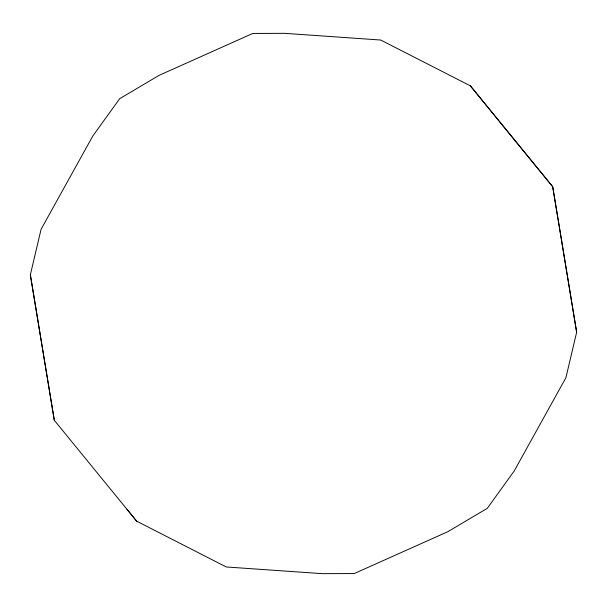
<?xml version="1.0" encoding="UTF-8"?>
<svg xmlns="http://www.w3.org/2000/svg" width="607" height="607" viewBox="0 0 607 607"><rect width="100%" height="100%" fill="white"/><g stroke="black" fill="none" stroke-linecap="round" stroke-linejoin="round"><path stroke-width="0.91" d="M30.35 274.789L41.094 229.264L92.825 135.976L119.693 98.683L159.08 75.351L252.77 33.438L284.812 33.347L380.726 40.032L470.357 85.837L552.689 186.706L558.698 222.89L576.65 332.211L565.906 377.736L514.175 471.024L487.307 508.317L447.92 531.649L354.23 573.562L322.188 573.653L226.274 566.968L136.643 521.163L54.311 420.294L30.35 274.789L54.311 420.294M470.357 85.837L552.689 186.706L576.65 332.211M126.984 509.273L136.643 521.163"/></g></svg>
